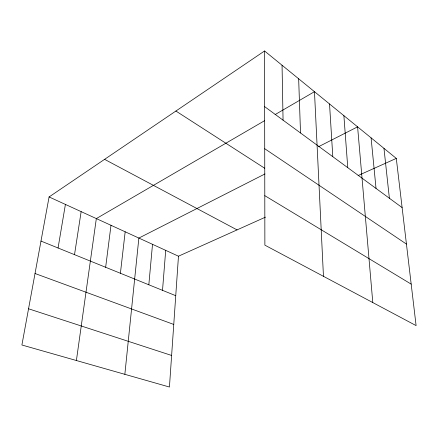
<?xml version="1.0" encoding="UTF-8"?>
<svg xmlns="http://www.w3.org/2000/svg" width="438" height="438" viewBox="0 0 438 438"><rect width="100%" height="100%" fill="white"/><g stroke="black" fill="none" stroke-linecap="round" stroke-linejoin="round"><path stroke-width="0.66" d="M265.505 217.128L178.469 256.203L169.44 387.028L21.9 345.002L49.089 196.947L264.563 50.972L396.291 158.408L416.1 325.609L264.875 245.154L264.563 50.972M162.514 290.334L165.706 250.361M148.827 284.788L152.512 244.316M124.846 374.326L138.868 238.069L264.99 173.935M120.406 273.268L125.169 231.795M105.651 267.289L111 225.302M76.398 360.523L96.333 218.589L264.596 120.691M74.515 254.664L81.145 211.631M58.062 248.001L65.41 204.42M275.08 114.597L314.473 91.679L323.458 276.323M318.503 146.725L357.594 126.845L372.798 302.57M358.109 175.55L396.291 158.408M28.552 308.785L171.619 355.459M35.029 273.504L173.76 324.443M40.986 241.075L175.742 295.694M49.089 196.947L178.469 256.203M104.589 159.344L237.051 229.901M264.793 195.66L411.183 284.125M175.895 111.038L264.705 168.258M264.722 148.723L406.442 244.081M264.651 106.648L402.117 207.59M383.967 148.356L389.382 198.239M371.085 137.85L376.034 188.439M343.885 115.665L347.772 167.688M329.529 103.959L332.803 156.694M298.661 78.785L300.517 132.982M282.05 65.235L283.068 120.171"/></g></svg>
